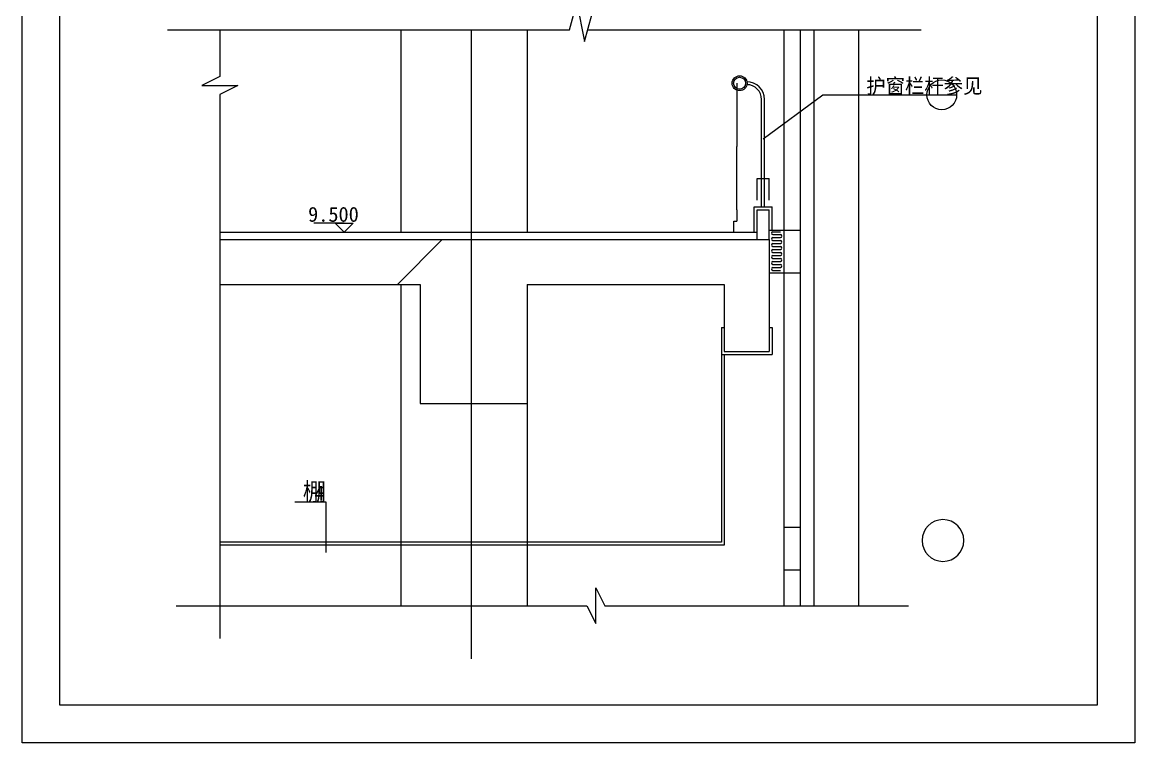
# Model space of a CAD drawing. Header units: metres. Extents: x -2 to 110498, y -28334 to 24454.
# Drawn here: x 64259 to 101588, y -28334 to -4154 of the extents above; entities that cross this region are included whole.
import ezdxf

# ---------------------------------------------------------------- set-up
doc = ezdxf.new("R2010")
doc.units = ezdxf.units.M
for name, color, linetype in [('DOTE', 1, 'Continuous'), ('LAYER1', 254, 'Continuous'), ('PUB_DIM', 3, 'Continuous'), ('PUB_HATCH', 7, 'Continuous'), ('PUB_TEXT', 7, 'Continuous'), ('STAIR', 2, 'Continuous'), ('TK', 143, 'Continuous'), ('WALL', 255, 'Continuous')]:
    doc.layers.add(name, color=color, linetype=linetype)
doc.dimstyles.get("Standard").update_dxf_attribs({"dimtxt": 2.5, "dimasz": 2.5, "dimexe": 1.25, "dimexo": 0.625, "dimtad": 1, "dimcen": 2.5, "dimazin": 3, "dimtfac": 1, "dimtmove": 0, "dimatfit": 3})

# ---------------------------------------------------------------- blocks, each defined once
blk = doc.blocks.new('_INDEX1')
blk.add_lwpolyline([(-0.5, 0, 1), (0.5, 0, 1)], format="xyb", close=True)
blk = doc.blocks.new('_INDEX')
blk.add_line((-0.5, 0), (0.5, 0))
blk.add_circle((0, 0), 0.5)
blk = doc.blocks.new('*D201')
for p, q in [((88233.6, -6199.77), (88233.6, -8324.77)), ((88233.35, -8324.77), (88233.1, -8324.77)), ((88233.6, -10449.77), (88233.6, -8324.77)), ((88233.6, -8324.77), (88233.6, -8324.77)), ((88233.85, -8324.77), (88234.1, -8324.77))]:
    blk.add_line(p, q)
at = {"layer": 'Defpoints'}
for p in [(88233.6, -6199.77), (88233.6, -8324.77), (88233.6, -10449.77)]:
    blk.add_point(p, dxfattribs=at)
at = {"layer": 'PUB_DIM', "insert": (88233.6, -8323.645), "char_height": 1, "attachment_point": 5}
blk.add_mtext('0', dxfattribs=at)
blk = doc.blocks.new('*D202')
for p, q in [((88233.6, -10449.77), (88233.6, -10824.77)), ((88133.6, -11199.77), (88133.6, -10824.77)), ((88133.85, -10824.77), (88182.1, -10824.77)), ((88185.1, -10824.77), (88233.35, -10824.77))]:
    blk.add_line(p, q)
at = {"layer": 'Defpoints'}
for p in [(88233.6, -10449.77), (88133.6, -10824.77), (88133.6, -11199.77)]:
    blk.add_point(p, dxfattribs=at)
at = {"layer": 'PUB_DIM', "insert": (88183.6, -10824.77), "char_height": 1, "attachment_point": 5}
blk.add_mtext('100', dxfattribs=at)
blk = doc.blocks.new('*D203')
for p, q in [((88916.5, -10122.14), (88916.5, -9397.58)), ((88916.75, -9397.58), (89115, -9397.58)), ((89118, -9397.58), (89316.25, -9397.58)), ((89316.5, -10122.14), (89316.5, -9397.58))]:
    blk.add_line(p, q)
at = {"layer": 'Defpoints'}
for p in [(88916.5, -9397.58), (88916.5, -10122.14), (89316.5, -10122.14)]:
    blk.add_point(p, dxfattribs=at)
at = {"layer": 'PUB_DIM', "insert": (89116.5, -9397.58), "char_height": 1, "attachment_point": 5}
blk.add_mtext('400', dxfattribs=at)

msp = doc.modelspace()

# ---------------------------------------------------------------- hatches: boundary and pattern name
at = {"layer": 'PUB_TEXT'}
h = msp.add_hatch(dxfattribs=at)
h.set_pattern_fill('AN31C', scale=5000)
h.set_pattern_definition([(45, (0, 0), (-11225.3, 11225.3), [])])
h.paths.add_polyline_path([(81198.43, -12949.77), (87816.5, -12949.77), (87816.5, -15199.77), (89316.5, -15199.77), (89316.5, -11449.77), (88916.5, -11449.77), (79316.5, -11449.77), (79316.5, -16949.77), (81198.43, -16949.77)])
h.paths.add_polyline_path([(77610.38, -12949.77), (77610.38, -16949.77), (79316.5, -16949.77), (79316.5, -11449.77), (70889.52, -11449.77), (70889.52, -12949.77)])

# ---------------------------------------------------------------- linework, layer by layer
at = {"layer": 'DOTE'}
msp.add_line((79316.5, -4404.25), (79316.5, -25515.13), dxfattribs=at)
at = {"layer": 'LAYER1'}
for p, q in [((76964.09, -4404.25), (76964.09, -11199.77)), ((81198.43, -4404.25), (81198.43, -11199.77)), ((89816.5, -4404.25), (89816.5, -23734.54)), ((90366.5, -4404.25), (90366.5, -23734.54)), ((90816.5, -4404.25), (90816.5, -23734.54)), ((92316.5, -4404.25), (92316.5, -23734.54)), ((89066.5, -10349.77), (89066.5, -6749.77)), ((89166.5, -10349.77), (89166.5, -6749.77)), ((88816.5, -11199.77), (88816.5, -10349.77)), ((88816.5, -10349.77), (89416.5, -10349.77)), ((89416.5, -11132.34), (89416.5, -10349.77)), ((89316.5, -11132.34), (90366.5, -11132.34)), ((70889.52, -11199.77), (88916.5, -11199.77)), ((89316.5, -12561.07), (90366.5, -12561.07)), ((76964.09, -12949.77), (76964.09, -23734.54)), ((87716.5, -14394.44), (87816.5, -14394.44)), ((87716.5, -14394.44), (87716.5, -15299.77)), ((89316.5, -14394.44), (89416.5, -14394.44)), ((89416.5, -14394.44), (89416.5, -15299.77)), ((87716.5, -15299.77), (87716.5, -21602.58)), ((87716.5, -15299.77), (89416.5, -15299.77)), ((87816.5, -15299.77), (87816.5, -21702.58)), ((81198.43, -16949.77), (81198.43, -23734.54)), ((89816.5, -21102.28), (90366.5, -21102.28)), ((87716.5, -21602.58), (70889.52, -21602.58)), ((87816.5, -21702.58), (70889.52, -21702.58)), ((89816.5, -22531.01), (90366.5, -22531.01))]:
    msp.add_line(p, q, dxfattribs=at)
for radius in [250, 200]:
    msp.add_circle((88328.38, -6199.77), radius, dxfattribs=at)
for radius in [600, 500]:
    msp.add_arc((88566.5, -6749.77), radius, 0, 90, dxfattribs=at)
at = {"layer": 'PUB_DIM'}
for p, q in [((89122.05, -8065.51), (91120.35, -6591.32)), ((91120.35, -6591.32), (94611.39, -6591.32)), ((75060.59, -10899.77), (74040.59, -10899.77)), ((74760.59, -10899.77), (75360.59, -10899.77)), ((75060.59, -11199.77), (74760.59, -10899.77)), ((75360.59, -10899.77), (75060.59, -11199.77)), ((74458.7, -20261.98), (73400.81, -20261.98)), ((74458.7, -21950.34), (74458.7, -20261.98))]:
    msp.add_line(p, q, dxfattribs=at)
at = {"layer": 'PUB_HATCH'}
for p, q in [((89446.98, -11182.34), (89414.42, -11203.04)), ((89446.98, -11182.34), (89697.58, -11182.34)), ((89414.42, -11203.04), (89394.89, -11232.34)), ((89394.89, -11232.34), (89414.42, -11261.63)), ((89414.42, -11403.04), (89394.89, -11432.34)), ((89394.89, -11432.34), (89414.42, -11461.63)), ((89414.42, -11261.63), (89446.98, -11282.34)), ((89446.98, -11382.34), (89414.42, -11403.04)), ((89414.42, -11461.63), (89446.98, -11482.34)), ((89446.98, -11282.34), (89699.16, -11282.34)), ((89446.98, -11382.34), (89699.16, -11382.34)), ((89446.98, -11482.34), (89699.16, -11482.34)), ((89731.72, -11303.05), (89699.16, -11282.34)), ((89699.16, -11382.34), (89731.72, -11361.64)), ((89731.72, -11503.05), (89699.16, -11482.34)), ((89699.16, -11582.34), (89731.72, -11561.64)), ((89751.25, -11332.34), (89731.72, -11303.05)), ((89731.72, -11361.64), (89751.25, -11332.34)), ((89751.25, -11532.34), (89731.72, -11503.05)), ((89731.72, -11561.64), (89751.25, -11532.34)), ((89414.42, -11603.04), (89394.89, -11632.34)), ((89394.89, -11632.34), (89414.42, -11661.63)), ((89414.42, -11803.04), (89394.89, -11832.34)), ((89394.89, -11832.34), (89414.42, -11861.63)), ((89446.98, -11582.34), (89414.42, -11603.04)), ((89414.42, -11661.63), (89446.98, -11682.34)), ((89446.98, -11782.34), (89414.42, -11803.04)), ((89414.42, -11861.63), (89446.98, -11882.34)), ((89446.98, -11582.34), (89699.16, -11582.34)), ((89446.98, -11682.34), (89699.16, -11682.34)), ((89446.98, -11782.34), (89699.16, -11782.34)), ((89446.98, -11882.34), (89699.16, -11882.34)), ((89731.72, -11703.05), (89699.16, -11682.34)), ((89699.16, -11782.34), (89731.72, -11761.64)), ((89731.72, -11903.05), (89699.16, -11882.34)), ((89751.25, -11732.34), (89731.72, -11703.05)), ((89731.72, -11761.64), (89751.25, -11732.34)), ((89751.25, -11932.34), (89731.72, -11903.05)), ((89731.72, -11961.64), (89751.25, -11932.34)), ((89414.42, -12003.04), (89394.89, -12032.34)), ((89394.89, -12032.34), (89414.42, -12061.63)), ((89414.42, -12203.04), (89394.89, -12232.34)), ((89394.89, -12232.34), (89414.42, -12261.63)), ((89446.98, -11982.34), (89414.42, -12003.04)), ((89414.42, -12061.63), (89446.98, -12082.34)), ((89446.98, -12182.34), (89414.42, -12203.04)), ((89414.42, -12261.63), (89446.98, -12282.34)), ((89446.98, -11982.34), (89699.16, -11982.34)), ((89446.98, -12082.34), (89699.16, -12082.34)), ((89446.98, -12182.34), (89699.16, -12182.34)), ((89446.98, -12282.34), (89699.16, -12282.34)), ((89699.16, -11982.34), (89731.72, -11961.64)), ((89731.72, -12103.05), (89699.16, -12082.34)), ((89699.16, -12182.34), (89731.72, -12161.64)), ((89731.72, -12303.05), (89699.16, -12282.34)), ((89751.25, -12132.34), (89731.72, -12103.05)), ((89731.72, -12161.64), (89751.25, -12132.34)), ((89751.25, -12332.34), (89731.72, -12303.05)), ((89414.42, -12403.04), (89394.89, -12432.34)), ((89394.89, -12432.34), (89414.42, -12461.63)), ((89446.98, -12382.34), (89414.42, -12403.04)), ((89414.42, -12461.63), (89446.98, -12482.34)), ((89446.98, -12382.34), (89699.16, -12382.34)), ((89446.98, -12482.34), (89699.16, -12482.34)), ((89699.16, -12382.34), (89731.72, -12361.64)), ((89731.72, -12361.64), (89751.25, -12332.34))]:
    msp.add_line(p, q, dxfattribs=at)
at = {"layer": 'STAIR'}
for p, q in [((82623.13, -4404.25), (82873.13, -3504.25)), ((82873.13, -3504.25), (83123.13, -4804.25)), ((83123.13, -4804.25), (83373.13, -3904.25)), ((69130.31, -4404.25), (82623.13, -4404.25)), ((70889.52, -4404.25), (70889.52, -5980.23)), ((83234.24, -4404.25), (94425.04, -4404.25)), ((70889.52, -5980.23), (70289.52, -6280.23)), ((70289.52, -6280.23), (71489.52, -6280.23)), ((71489.52, -6280.23), (70889.52, -6580.23)), ((70889.52, -6580.23), (70889.52, -24831.15)), ((83506.86, -23134.54), (83806.86, -23734.54)), ((83506.86, -24334.54), (83506.86, -23134.54)), ((69426.64, -23734.54), (83206.86, -23734.54)), ((83206.86, -23734.54), (83506.86, -24334.54)), ((83806.86, -23734.54), (93992.19, -23734.54))]:
    msp.add_line(p, q, dxfattribs=at)
at = {"layer": 'TK'}
for points in [[(64259.26, 24453.6), (101587.71, 24453.6), (101587.71, -28334.1), (64259.26, -28334.1)], [(65516.11, 21311.47), (100330.86, 21311.47), (100330.86, -27077.25), (65516.11, -27077.25)]]:
    msp.add_lwpolyline(points, close=True, dxfattribs=at)
msp.add_lwpolyline([(100330.86, 21311.47), (100330.86, -27077.25), (65516.11, -27077.25), (65516.11, 21311.47), (100330.86, 21311.47)], dxfattribs=at)
at = {"layer": 'WALL'}
for p, q in [((88916.5, -10449.77), (89316.5, -10449.77)), ((88916.5, -11449.77), (88916.5, -10449.77)), ((89316.5, -11449.77), (89316.5, -10449.77)), ((70889.52, -11449.77), (88916.5, -11449.77)), ((88916.5, -11449.77), (89316.5, -11449.77)), ((89316.5, -11449.77), (89316.5, -15199.77)), ((70889.52, -12949.77), (77610.38, -12949.77)), ((77610.38, -12949.77), (77610.38, -16949.77)), ((81198.43, -12949.77), (81198.43, -16949.77)), ((81198.43, -12949.77), (87816.5, -12949.77)), ((87816.5, -12949.77), (87816.5, -15199.77)), ((87816.5, -15199.77), (89316.5, -15199.77)), ((77610.38, -16949.77), (81198.43, -16949.77))]:
    msp.add_line(p, q, dxfattribs=at)

# ---------------------------------------------------------------- block references
at = {"layer": 'PUB_DIM', "xscale": 1000, "yscale": 1000, "zscale": 1000}
msp.add_blockref('_INDEX', (95111.39, -6591.32), dxfattribs=at)
at = {"layer": 'PUB_TEXT', "xscale": 1400, "yscale": 1400, "zscale": 1400}
msp.add_blockref('_INDEX1', (95151, -21546.8), dxfattribs=at)

# ---------------------------------------------------------------- texts
at = {"layer": 'PUB_DIM'}
msp.add_text('9.500', height=500, dxfattribs=at).set_placement((73850.59, -10849.77))
at = {"layer": 'PUB_TEXT'}
for s, height, p in [('护窗栏杆参见', 500, (92579.27, -6541.32)), ('棚', 600, (73671.68, -20205.85)), ('4', 500, (74057.55, -20205.85))]:
    msp.add_text(s, height=height, dxfattribs=at).set_placement(p)

# ---------------------------------------------------------------- dimensions: what is measured, and where the dimension line sits
at = {"layer": 'PUB_DIM'}
for base, p1, p2, picture, middle in [((88233.6, -8324.77), (88233.6, -10449.77), (88233.6, -6199.77), '*D201', (88233.6, -8323.645)), ((88916.5, -9397.58), (88916.5, -10122.14), (89316.5, -10122.14), '*D203', (89116.5, -9397.58)), ((88133.6, -10824.77), (88133.6, -11199.77), (88233.6, -10449.77), '*D202', (88183.6, -10824.77))]:
    dim = msp.add_linear_dim(base=base, p1=p1, p2=p2, dimstyle='Standard', dxfattribs=at)
    dim.commit()
    dim.dimension.update_dxf_attribs({"geometry": picture, "text_midpoint": middle})

doc.saveas('drawing.dxf')
